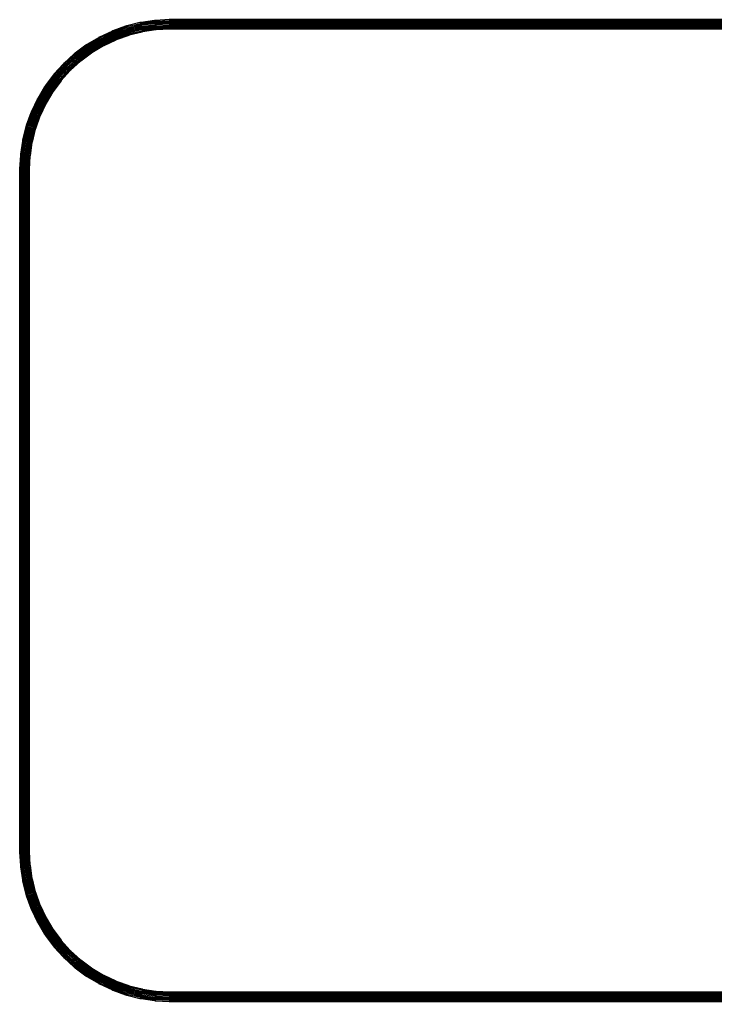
# Model space of a CAD drawing. Header units: metres. Extents: x -0.2 to 25.7, y -0.2 to 18.1.
# Drawn here: x -0.23 to 12.73, y -0.23 to 18.06 of the extents above; entities that cross this region are included whole.
import ezdxf

# ---------------------------------------------------------------- set-up
doc = ezdxf.new("R2010")
doc.units = ezdxf.units.M

msp = doc.modelspace()

# ---------------------------------------------------------------- linework, layer by layer
for points in [[(22.885, 18.06), (2.565, 18.06), (2.559, 18.06), (2.558, 18.06), (2.552, 18.06), (2.304, 18.047), (2.298, 18.047), (2.292, 18.047), (2.29, 18.046), (2.284, 18.046), (2.279, 18.045), (2.032, 18.008), (2.026, 18.008), (2.021, 18.007), (2.019, 18.006), (2.013, 18.005), (2.008, 18.004), (1.766, 17.943), (1.76, 17.942), (1.755, 17.94), (1.752, 17.939), (1.747, 17.938), (1.742, 17.936), (1.507, 17.852), (1.502, 17.85), (1.497, 17.848), (1.494, 17.847), (1.489, 17.845), (1.484, 17.842), (1.259, 17.736), (1.254, 17.733), (1.249, 17.731), (1.246, 17.729), (1.241, 17.727), (1.237, 17.724), (1.023, 17.596), (1.018, 17.593), (1.013, 17.59), (1.011, 17.588), (1.007, 17.585), (1.002, 17.582), (0.802, 17.433), (0.797, 17.43), (0.793, 17.426), (0.791, 17.425), (0.787, 17.421), (0.782, 17.417), (0.598, 17.25), (0.594, 17.246), (0.59, 17.242), (0.588, 17.24), (0.584, 17.236), (0.58, 17.232), (0.413, 17.048), (0.409, 17.043), (0.405, 17.039), (0.404, 17.037), (0.4, 17.033), (0.397, 17.028), (0.248, 16.828), (0.245, 16.823), (0.242, 16.819), (0.24, 16.817), (0.237, 16.812), (0.234, 16.807), (0.106, 16.593), (0.103, 16.589), (0.101, 16.584), (0.099, 16.581), (0.097, 16.576), (0.094, 16.571), (-0.012, 16.346), (-0.015, 16.341), (-0.017, 16.336), (-0.018, 16.333), (-0.02, 16.328), (-0.022, 16.323), (-0.106, 16.088), (-0.108, 16.083), (-0.109, 16.078), (-0.11, 16.075), (-0.112, 16.07), (-0.113, 16.064), (-0.174, 15.823), (-0.175, 15.817), (-0.176, 15.811), (-0.177, 15.809), (-0.178, 15.804), (-0.178, 15.798), (-0.215, 15.551), (-0.216, 15.546), (-0.216, 15.54), (-0.217, 15.538), (-0.217, 15.532), (-0.217, 15.526), (-0.23, 15.278), (-0.23, 15.272), (-0.23, 15.271), (-0.23, 15.265), (-0.23, 2.565), (-0.23, 2.559), (-0.23, 2.559)], [(22.885, 18.04), (2.565, 18.04), (2.56, 18.04), (2.559, 18.04), (2.553, 18.04), (2.305, 18.028), (2.299, 18.027), (2.294, 18.027), (2.292, 18.027), (2.287, 18.026), (2.282, 18.025), (2.035, 17.989), (2.03, 17.988), (2.025, 17.987), (2.022, 17.986), (2.017, 17.985), (2.012, 17.984), (1.771, 17.924), (1.766, 17.922), (1.761, 17.921), (1.758, 17.92), (1.753, 17.919), (1.749, 17.917), (1.514, 17.833), (1.509, 17.831), (1.504, 17.829), (1.502, 17.828), (1.497, 17.826), (1.493, 17.824), (1.267, 17.718), (1.263, 17.715), (1.258, 17.713), (1.256, 17.712), (1.251, 17.709), (1.247, 17.707), (1.033, 17.579), (1.029, 17.576), (1.024, 17.573), (1.022, 17.572), (1.018, 17.569), (1.014, 17.566), (0.814, 17.417), (0.81, 17.414), (0.806, 17.411), (0.804, 17.409), (0.8, 17.406), (0.796, 17.403), (0.611, 17.235), (0.607, 17.232), (0.604, 17.228), (0.602, 17.226), (0.598, 17.223), (0.595, 17.219), (0.427, 17.034), (0.424, 17.03), (0.421, 17.026), (0.419, 17.024), (0.416, 17.02), (0.413, 17.016), (0.264, 16.816), (0.261, 16.812), (0.258, 16.808), (0.257, 16.806), (0.254, 16.801), (0.252, 16.797), (0.123, 16.583), (0.121, 16.579), (0.118, 16.574), (0.117, 16.572), (0.115, 16.567), (0.112, 16.563), (0.006, 16.338), (0.004, 16.333), (0.002, 16.328), (0.001, 16.326), (-0.001, 16.321), (-0.003, 16.316), (-0.087, 16.082), (-0.089, 16.077), (-0.09, 16.072), (-0.091, 16.069), (-0.092, 16.064), (-0.094, 16.059), (-0.154, 15.818), (-0.155, 15.813), (-0.156, 15.808), (-0.157, 15.805), (-0.158, 15.8), (-0.159, 15.795), (-0.195, 15.548), (-0.196, 15.543), (-0.196, 15.538), (-0.197, 15.536), (-0.197, 15.531), (-0.197, 15.526), (-0.21, 15.277), (-0.21, 15.271), (-0.21, 15.27), (-0.21, 15.265), (-0.21, 2.565), (-0.21, 2.56), (-0.21, 2.559)], [(22.885, 18.02), (2.565, 18.02), (2.56, 18.02), (2.559, 18.02), (2.554, 18.02), (2.305, 18.008), (2.301, 18.007), (2.296, 18.007), (2.294, 18.007), (2.289, 18.006), (2.284, 18.005), (2.038, 17.969), (2.033, 17.968), (2.029, 17.967), (2.026, 17.967), (2.022, 17.966), (2.017, 17.965), (1.775, 17.904), (1.771, 17.903), (1.766, 17.902), (1.764, 17.901), (1.76, 17.9), (1.755, 17.898), (1.521, 17.814), (1.516, 17.812), (1.512, 17.811), (1.51, 17.81), (1.505, 17.808), (1.501, 17.806), (1.276, 17.699), (1.272, 17.697), (1.267, 17.695), (1.265, 17.694), (1.261, 17.692), (1.257, 17.69), (1.043, 17.561), (1.039, 17.559), (1.035, 17.556), (1.033, 17.555), (1.03, 17.552), (1.026, 17.55), (0.826, 17.401), (0.822, 17.398), (0.818, 17.395), (0.816, 17.394), (0.813, 17.391), (0.809, 17.388), (0.625, 17.22), (0.621, 17.217), (0.618, 17.214), (0.616, 17.212), (0.613, 17.209), (0.61, 17.205), (0.442, 17.021), (0.439, 17.017), (0.436, 17.014), (0.435, 17.012), (0.432, 17.008), (0.429, 17.004), (0.28, 16.804), (0.278, 16.8), (0.275, 16.797), (0.274, 16.795), (0.271, 16.791), (0.269, 16.787), (0.141, 16.573), (0.138, 16.569), (0.136, 16.565), (0.135, 16.563), (0.133, 16.558), (0.131, 16.554), (0.024, 16.329), (0.022, 16.325), (0.02, 16.32), (0.019, 16.318), (0.018, 16.314), (0.016, 16.309), (-0.068, 16.075), (-0.07, 16.07), (-0.071, 16.066), (-0.072, 16.064), (-0.073, 16.059), (-0.074, 16.055), (-0.135, 15.813), (-0.136, 15.808), (-0.137, 15.804), (-0.137, 15.801), (-0.138, 15.797), (-0.139, 15.792), (-0.175, 15.546), (-0.176, 15.541), (-0.177, 15.536), (-0.177, 15.534), (-0.177, 15.529), (-0.178, 15.525), (-0.19, 15.276), (-0.19, 15.271), (-0.19, 15.27), (-0.19, 15.265), (-0.19, 2.565), (-0.19, 2.56), (-0.19, 2.56)], [(22.885, 18), (2.565, 18), (2.561, 18), (2.56, 18), (2.555, 18), (2.306, 17.988), (2.302, 17.987), (2.298, 17.987), (2.296, 17.987), (2.292, 17.986), (2.287, 17.986), (2.041, 17.949), (2.037, 17.948), (2.033, 17.948), (2.03, 17.947), (2.026, 17.946), (2.022, 17.945), (1.78, 17.885), (1.776, 17.884), (1.772, 17.883), (1.77, 17.882), (1.766, 17.881), (1.762, 17.879), (1.527, 17.795), (1.523, 17.794), (1.52, 17.792), (1.517, 17.791), (1.513, 17.79), (1.51, 17.788), (1.284, 17.681), (1.281, 17.68), (1.277, 17.678), (1.275, 17.676), (1.271, 17.674), (1.267, 17.672), (1.054, 17.544), (1.05, 17.542), (1.047, 17.54), (1.045, 17.538), (1.041, 17.536), (1.038, 17.534), (0.837, 17.385), (0.834, 17.383), (0.831, 17.38), (0.829, 17.378), (0.826, 17.376), (0.823, 17.373), (0.638, 17.206), (0.635, 17.203), (0.632, 17.2), (0.63, 17.198), (0.627, 17.195), (0.624, 17.192), (0.457, 17.007), (0.454, 17.004), (0.452, 17.001), (0.45, 16.999), (0.447, 16.996), (0.445, 16.993), (0.296, 16.792), (0.294, 16.789), (0.292, 16.786), (0.29, 16.783), (0.288, 16.78), (0.286, 16.776), (0.158, 16.563), (0.156, 16.559), (0.154, 16.555), (0.152, 16.553), (0.15, 16.549), (0.149, 16.546), (0.042, 16.32), (0.04, 16.317), (0.039, 16.313), (0.038, 16.311), (0.036, 16.307), (0.035, 16.303), (-0.049, 16.068), (-0.051, 16.064), (-0.052, 16.06), (-0.053, 16.058), (-0.054, 16.054), (-0.055, 16.05), (-0.115, 15.808), (-0.116, 15.804), (-0.117, 15.8), (-0.118, 15.797), (-0.118, 15.793), (-0.119, 15.789), (-0.156, 15.543), (-0.156, 15.538), (-0.157, 15.534), (-0.157, 15.532), (-0.157, 15.528), (-0.158, 15.524), (-0.17, 15.275), (-0.17, 15.27), (-0.17, 15.269), (-0.17, 15.265), (-0.17, 2.565), (-0.17, 2.561), (-0.17, 2.56)], [(22.885, 17.98), (2.565, 17.98), (2.561, 17.98), (2.56, 17.98), (2.556, 17.98), (2.307, 17.968), (2.304, 17.967), (2.3, 17.967), (2.298, 17.967), (2.294, 17.966), (2.29, 17.966), (2.044, 17.929), (2.04, 17.929), (2.037, 17.928), (2.034, 17.928), (2.031, 17.927), (2.027, 17.926), (1.785, 17.865), (1.782, 17.864), (1.778, 17.863), (1.776, 17.863), (1.772, 17.862), (1.769, 17.86), (1.534, 17.776), (1.531, 17.775), (1.527, 17.774), (1.525, 17.773), (1.522, 17.771), (1.518, 17.77), (1.293, 17.663), (1.29, 17.662), (1.286, 17.66), (1.284, 17.659), (1.281, 17.657), (1.278, 17.655), (1.064, 17.527), (1.061, 17.525), (1.058, 17.523), (1.056, 17.522), (1.053, 17.52), (1.05, 17.518), (0.849, 17.369), (0.846, 17.367), (0.844, 17.365), (0.842, 17.363), (0.839, 17.361), (0.836, 17.358), (0.651, 17.191), (0.649, 17.188), (0.646, 17.186), (0.644, 17.184), (0.642, 17.181), (0.639, 17.179), (0.472, 16.994), (0.469, 16.991), (0.467, 16.988), (0.466, 16.986), (0.463, 16.984), (0.461, 16.981), (0.313, 16.78), (0.31, 16.777), (0.308, 16.774), (0.307, 16.772), (0.305, 16.769), (0.303, 16.766), (0.175, 16.552), (0.173, 16.549), (0.171, 16.546), (0.17, 16.544), (0.168, 16.54), (0.167, 16.537), (0.06, 16.312), (0.059, 16.309), (0.057, 16.305), (0.056, 16.303), (0.055, 16.299), (0.054, 16.296), (-0.03, 16.061), (-0.032, 16.058), (-0.033, 16.054), (-0.033, 16.052), (-0.034, 16.048), (-0.035, 16.045), (-0.096, 15.803), (-0.097, 15.799), (-0.098, 15.796), (-0.098, 15.793), (-0.099, 15.79), (-0.099, 15.786), (-0.136, 15.54), (-0.136, 15.536), (-0.137, 15.532), (-0.137, 15.53), (-0.137, 15.526), (-0.138, 15.523), (-0.15, 15.274), (-0.15, 15.27), (-0.15, 15.269), (-0.15, 15.265), (-0.15, 2.565), (-0.15, 2.561), (-0.15, 2.561)], [(22.885, 17.96), (2.565, 17.96), (2.562, 17.96), (2.561, 17.96), (2.557, 17.96), (2.308, 17.948), (2.305, 17.947), (2.302, 17.947), (2.3, 17.947), (2.296, 17.947), (2.293, 17.946), (2.047, 17.91), (2.044, 17.909), (2.04, 17.908), (2.038, 17.908), (2.035, 17.907), (2.032, 17.907), (1.79, 17.846), (1.787, 17.845), (1.784, 17.844), (1.782, 17.844), (1.778, 17.843), (1.775, 17.842), (1.541, 17.758), (1.538, 17.757), (1.535, 17.755), (1.533, 17.754), (1.53, 17.753), (1.527, 17.752), (1.301, 17.645), (1.299, 17.644), (1.296, 17.642), (1.294, 17.641), (1.291, 17.64), (1.288, 17.638), (1.074, 17.51), (1.071, 17.508), (1.069, 17.506), (1.067, 17.505), (1.064, 17.503), (1.062, 17.501), (0.861, 17.353), (0.859, 17.351), (0.856, 17.349), (0.854, 17.347), (0.852, 17.345), (0.85, 17.343), (0.665, 17.176), (0.663, 17.174), (0.66, 17.172), (0.659, 17.17), (0.656, 17.168), (0.654, 17.165), (0.487, 16.98), (0.485, 16.978), (0.483, 16.976), (0.481, 16.974), (0.479, 16.971), (0.477, 16.969), (0.329, 16.769), (0.327, 16.766), (0.325, 16.763), (0.324, 16.761), (0.322, 16.759), (0.32, 16.756), (0.192, 16.542), (0.19, 16.539), (0.189, 16.537), (0.188, 16.534), (0.186, 16.532), (0.185, 16.529), (0.078, 16.303), (0.077, 16.3), (0.076, 16.297), (0.075, 16.295), (0.074, 16.292), (0.072, 16.289), (-0.012, 16.055), (-0.013, 16.052), (-0.014, 16.048), (-0.014, 16.046), (-0.015, 16.043), (-0.016, 16.04), (-0.077, 15.798), (-0.077, 15.795), (-0.078, 15.792), (-0.078, 15.79), (-0.079, 15.786), (-0.08, 15.783), (-0.116, 15.537), (-0.117, 15.534), (-0.117, 15.53), (-0.117, 15.528), (-0.117, 15.525), (-0.118, 15.522), (-0.13, 15.273), (-0.13, 15.269), (-0.13, 15.268), (-0.13, 15.265), (-0.13, 2.565), (-0.13, 2.562), (-0.13, 2.561)], [(22.885, 17.94), (2.565, 17.94), (2.562, 17.94), (2.561, 17.94), (2.558, 17.94), (2.309, 17.928), (2.307, 17.927), (2.304, 17.927), (2.302, 17.927), (2.299, 17.927), (2.296, 17.926), (2.05, 17.89), (2.047, 17.889), (2.044, 17.889), (2.042, 17.888), (2.039, 17.888), (2.037, 17.887), (1.795, 17.827), (1.792, 17.826), (1.79, 17.825), (1.787, 17.824), (1.785, 17.824), (1.782, 17.823), (1.548, 17.739), (1.545, 17.738), (1.542, 17.737), (1.54, 17.736), (1.538, 17.735), (1.535, 17.734), (1.31, 17.627), (1.308, 17.626), (1.305, 17.625), (1.303, 17.624), (1.301, 17.622), (1.298, 17.621), (1.084, 17.493), (1.082, 17.491), (1.08, 17.49), (1.078, 17.488), (1.076, 17.487), (1.073, 17.485), (0.873, 17.337), (0.871, 17.335), (0.869, 17.334), (0.867, 17.332), (0.865, 17.33), (0.863, 17.328), (0.678, 17.161), (0.676, 17.159), (0.674, 17.157), (0.673, 17.156), (0.671, 17.154), (0.669, 17.152), (0.502, 16.967), (0.5, 16.965), (0.498, 16.963), (0.496, 16.961), (0.495, 16.959), (0.493, 16.957), (0.345, 16.757), (0.343, 16.754), (0.342, 16.752), (0.34, 16.75), (0.339, 16.748), (0.337, 16.746), (0.209, 16.532), (0.208, 16.529), (0.206, 16.527), (0.205, 16.525), (0.204, 16.523), (0.203, 16.52), (0.096, 16.295), (0.095, 16.292), (0.094, 16.29), (0.093, 16.288), (0.092, 16.285), (0.091, 16.283), (0.007, 16.048), (0.006, 16.045), (0.006, 16.043), (0.005, 16.04), (0.004, 16.038), (0.003, 16.035), (-0.057, 15.793), (-0.058, 15.791), (-0.058, 15.788), (-0.059, 15.786), (-0.059, 15.783), (-0.06, 15.78), (-0.096, 15.534), (-0.097, 15.531), (-0.097, 15.528), (-0.097, 15.526), (-0.097, 15.523), (-0.098, 15.521), (-0.11, 15.272), (-0.11, 15.269), (-0.11, 15.268), (-0.11, 15.265), (-0.11, 2.565), (-0.11, 2.562), (-0.11, 2.562)], [(22.885, 17.92), (2.565, 17.92), (2.563, 17.92), (2.562, 17.92), (2.559, 17.92), (2.31, 17.908), (2.308, 17.908), (2.306, 17.907), (2.304, 17.907), (2.301, 17.907), (2.299, 17.907), (2.053, 17.87), (2.05, 17.87), (2.048, 17.869), (2.046, 17.869), (2.044, 17.868), (2.042, 17.868), (1.8, 17.807), (1.798, 17.807), (1.795, 17.806), (1.793, 17.805), (1.791, 17.805), (1.789, 17.804), (1.554, 17.72), (1.552, 17.719), (1.55, 17.718), (1.548, 17.717), (1.546, 17.717), (1.544, 17.716), (1.318, 17.609), (1.317, 17.608), (1.315, 17.607), (1.312, 17.606), (1.31, 17.605), (1.309, 17.604), (1.095, 17.476), (1.093, 17.474), (1.091, 17.473), (1.089, 17.472), (1.087, 17.471), (1.085, 17.469), (0.885, 17.321), (0.883, 17.319), (0.882, 17.318), (0.88, 17.317), (0.878, 17.315), (0.876, 17.314), (0.692, 17.146), (0.69, 17.145), (0.689, 17.143), (0.687, 17.142), (0.685, 17.14), (0.684, 17.138), (0.516, 16.954), (0.515, 16.952), (0.513, 16.95), (0.512, 16.948), (0.511, 16.947), (0.509, 16.945), (0.361, 16.745), (0.359, 16.743), (0.358, 16.741), (0.357, 16.739), (0.356, 16.737), (0.354, 16.735), (0.226, 16.521), (0.225, 16.52), (0.224, 16.518), (0.223, 16.515), (0.222, 16.514), (0.221, 16.512), (0.114, 16.286), (0.113, 16.284), (0.113, 16.282), (0.112, 16.28), (0.111, 16.278), (0.11, 16.276), (0.026, 16.041), (0.025, 16.039), (0.025, 16.037), (0.024, 16.035), (0.023, 16.032), (0.023, 16.03), (-0.038, 15.788), (-0.038, 15.786), (-0.039, 15.784), (-0.039, 15.782), (-0.04, 15.78), (-0.04, 15.777), (-0.077, 15.531), (-0.077, 15.529), (-0.077, 15.526), (-0.077, 15.524), (-0.077, 15.522), (-0.078, 15.52), (-0.09, 15.271), (-0.09, 15.268), (-0.09, 15.267), (-0.09, 15.265), (-0.09, 2.565), (-0.09, 2.563), (-0.09, 2.562)], [(22.885, 17.9), (2.565, 17.9), (2.563, 17.9), (2.562, 17.9), (2.56, 17.9), (2.311, 17.888), (2.31, 17.888), (2.308, 17.887), (2.306, 17.887), (2.304, 17.887), (2.302, 17.887), (2.056, 17.85), (2.054, 17.85), (2.052, 17.85), (2.05, 17.849), (2.048, 17.849), (2.046, 17.848), (1.805, 17.788), (1.803, 17.787), (1.801, 17.787), (1.799, 17.786), (1.797, 17.786), (1.796, 17.785), (1.561, 17.701), (1.559, 17.701), (1.558, 17.7), (1.556, 17.699), (1.554, 17.698), (1.552, 17.698), (1.327, 17.591), (1.325, 17.59), (1.324, 17.589), (1.322, 17.588), (1.32, 17.587), (1.319, 17.587), (1.105, 17.458), (1.104, 17.458), (1.102, 17.457), (1.1, 17.455), (1.099, 17.454), (1.097, 17.453), (0.897, 17.305), (0.896, 17.304), (0.894, 17.303), (0.892, 17.301), (0.891, 17.3), (0.89, 17.299), (0.705, 17.131), (0.704, 17.13), (0.703, 17.129), (0.701, 17.127), (0.7, 17.126), (0.699, 17.125), (0.531, 16.94), (0.53, 16.939), (0.529, 16.938), (0.527, 16.936), (0.526, 16.934), (0.525, 16.933), (0.377, 16.733), (0.376, 16.731), (0.375, 16.73), (0.373, 16.728), (0.372, 16.726), (0.372, 16.725), (0.243, 16.511), (0.243, 16.51), (0.242, 16.508), (0.241, 16.506), (0.24, 16.505), (0.239, 16.503), (0.132, 16.278), (0.132, 16.276), (0.131, 16.275), (0.13, 16.272), (0.129, 16.271), (0.129, 16.269), (0.045, 16.034), (0.044, 16.033), (0.044, 16.031), (0.043, 16.029), (0.043, 16.027), (0.042, 16.025), (-0.018, 15.784), (-0.019, 15.782), (-0.019, 15.78), (-0.02, 15.778), (-0.02, 15.776), (-0.02, 15.774), (-0.057, 15.528), (-0.057, 15.526), (-0.057, 15.525), (-0.057, 15.522), (-0.058, 15.52), (-0.058, 15.519), (-0.07, 15.27), (-0.07, 15.268), (-0.07, 15.267), (-0.07, 15.265), (-0.07, 2.565), (-0.07, 2.563), (-0.07, 2.563)], [(22.885, 17.88), (2.565, 17.88), (2.564, 17.88), (2.563, 17.88), (2.563, 17.88), (2.561, 17.88), (2.312, 17.868), (2.311, 17.868), (2.31, 17.868), (2.307, 17.867), (2.306, 17.867), (2.305, 17.867), (2.058, 17.83), (2.057, 17.83), (2.056, 17.83), (2.054, 17.83), (2.052, 17.829), (2.051, 17.829), (1.809, 17.768), (1.808, 17.768), (1.807, 17.768), (1.805, 17.767), (1.804, 17.767), (1.802, 17.766), (1.568, 17.682), (1.567, 17.682), (1.565, 17.681), (1.563, 17.68), (1.562, 17.68), (1.561, 17.679), (1.336, 17.573), (1.334, 17.572), (1.333, 17.572), (1.331, 17.571), (1.33, 17.57), (1.329, 17.569), (1.115, 17.441), (1.114, 17.441), (1.113, 17.44), (1.111, 17.439), (1.11, 17.438), (1.109, 17.437), (0.909, 17.289), (0.908, 17.288), (0.907, 17.287), (0.905, 17.286), (0.904, 17.285), (0.903, 17.284), (0.719, 17.117), (0.718, 17.116), (0.717, 17.115), (0.715, 17.113), (0.714, 17.112), (0.713, 17.111), (0.546, 16.927), (0.545, 16.926), (0.544, 16.925), (0.543, 16.923), (0.542, 16.922), (0.541, 16.921), (0.393, 16.721), (0.392, 16.72), (0.391, 16.719), (0.39, 16.717), (0.389, 16.716), (0.389, 16.715), (0.261, 16.501), (0.26, 16.5), (0.259, 16.499), (0.258, 16.497), (0.258, 16.496), (0.257, 16.494), (0.151, 16.269), (0.15, 16.268), (0.15, 16.267), (0.149, 16.265), (0.148, 16.263), (0.148, 16.262), (0.064, 16.028), (0.063, 16.026), (0.063, 16.025), (0.062, 16.023), (0.062, 16.022), (0.062, 16.021), (0.001, 15.779), (0.001, 15.778), (0.001, 15.776), (0, 15.774), (0, 15.773), (0, 15.772), (-0.037, 15.525), (-0.037, 15.524), (-0.037, 15.523), (-0.037, 15.52), (-0.038, 15.519), (-0.038, 15.518), (-0.05, 15.269), (-0.05, 15.267), (-0.05, 15.267), (-0.05, 15.266), (-0.05, 15.265), (-0.05, 2.565), (-0.05, 2.564), (-0.05, 2.563)], [(-0.15, 2.561), (-0.15, 2.56), (-0.15, 2.556), (-0.138, 2.307), (-0.137, 2.304), (-0.137, 2.3), (-0.137, 2.298), (-0.136, 2.294), (-0.136, 2.29), (-0.099, 2.044), (-0.099, 2.04), (-0.098, 2.037), (-0.098, 2.034), (-0.097, 2.031), (-0.096, 2.027), (-0.035, 1.785), (-0.034, 1.782), (-0.033, 1.778), (-0.033, 1.776), (-0.032, 1.772), (-0.03, 1.769), (0.054, 1.534), (0.055, 1.531), (0.056, 1.527), (0.057, 1.525), (0.059, 1.522), (0.06, 1.518), (0.167, 1.293), (0.168, 1.29), (0.17, 1.286), (0.171, 1.284), (0.173, 1.281), (0.175, 1.278), (0.303, 1.064), (0.305, 1.061), (0.307, 1.058), (0.308, 1.056), (0.31, 1.053), (0.313, 1.05), (0.461, 0.849), (0.463, 0.846), (0.466, 0.844), (0.467, 0.842), (0.469, 0.839), (0.472, 0.836), (0.639, 0.651), (0.642, 0.649), (0.644, 0.646), (0.646, 0.644), (0.649, 0.642), (0.651, 0.639), (0.836, 0.472), (0.839, 0.469), (0.842, 0.467), (0.844, 0.466), (0.846, 0.463), (0.849, 0.461), (1.05, 0.313), (1.053, 0.31), (1.056, 0.308), (1.058, 0.307), (1.061, 0.305), (1.064, 0.303), (1.278, 0.175), (1.281, 0.173), (1.284, 0.171), (1.286, 0.17), (1.29, 0.168), (1.293, 0.167), (1.518, 0.06), (1.522, 0.059), (1.525, 0.057), (1.527, 0.056), (1.531, 0.055), (1.534, 0.054), (1.769, -0.03), (1.772, -0.032), (1.776, -0.033), (1.778, -0.033), (1.782, -0.034), (1.785, -0.035), (2.027, -0.096), (2.031, -0.097), (2.034, -0.098), (2.037, -0.098), (2.04, -0.099), (2.044, -0.099), (2.29, -0.136), (2.294, -0.136), (2.298, -0.137), (2.3, -0.137), (2.304, -0.137), (2.307, -0.138), (2.556, -0.15), (2.56, -0.15), (2.561, -0.15), (2.565, -0.15), (22.885, -0.15)], [(-0.13, 2.561), (-0.13, 2.561), (-0.13, 2.557), (-0.118, 2.308), (-0.117, 2.305), (-0.117, 2.302), (-0.117, 2.3), (-0.117, 2.296), (-0.116, 2.293), (-0.08, 2.047), (-0.079, 2.044), (-0.078, 2.04), (-0.078, 2.038), (-0.077, 2.035), (-0.077, 2.032), (-0.016, 1.79), (-0.015, 1.787), (-0.014, 1.784), (-0.014, 1.782), (-0.013, 1.778), (-0.012, 1.775), (0.072, 1.541), (0.074, 1.538), (0.075, 1.535), (0.076, 1.533), (0.077, 1.53), (0.078, 1.527), (0.185, 1.301), (0.186, 1.299), (0.188, 1.296), (0.189, 1.294), (0.19, 1.291), (0.192, 1.288), (0.32, 1.074), (0.322, 1.071), (0.324, 1.069), (0.325, 1.067), (0.327, 1.064), (0.329, 1.062), (0.477, 0.861), (0.479, 0.859), (0.481, 0.856), (0.483, 0.854), (0.485, 0.852), (0.487, 0.85), (0.654, 0.665), (0.656, 0.663), (0.659, 0.66), (0.66, 0.659), (0.663, 0.656), (0.665, 0.654), (0.85, 0.487), (0.852, 0.485), (0.854, 0.483), (0.856, 0.481), (0.859, 0.479), (0.861, 0.477), (1.062, 0.329), (1.064, 0.327), (1.067, 0.325), (1.069, 0.324), (1.071, 0.322), (1.074, 0.32), (1.288, 0.192), (1.291, 0.19), (1.294, 0.189), (1.296, 0.188), (1.299, 0.186), (1.301, 0.185), (1.527, 0.078), (1.53, 0.077), (1.533, 0.076), (1.535, 0.075), (1.538, 0.074), (1.541, 0.072), (1.775, -0.012), (1.778, -0.013), (1.782, -0.014), (1.784, -0.014), (1.787, -0.015), (1.79, -0.016), (2.032, -0.077), (2.035, -0.077), (2.038, -0.078), (2.04, -0.078), (2.044, -0.079), (2.047, -0.08), (2.293, -0.116), (2.296, -0.117), (2.3, -0.117), (2.302, -0.117), (2.305, -0.117), (2.308, -0.118), (2.557, -0.13), (2.561, -0.13), (2.562, -0.13), (2.565, -0.13), (22.885, -0.13)], [(-0.11, 2.562), (-0.11, 2.561), (-0.11, 2.558), (-0.098, 2.309), (-0.097, 2.307), (-0.097, 2.304), (-0.097, 2.302), (-0.097, 2.299), (-0.096, 2.296), (-0.06, 2.05), (-0.059, 2.047), (-0.059, 2.044), (-0.058, 2.042), (-0.058, 2.039), (-0.057, 2.037), (0.003, 1.795), (0.004, 1.792), (0.005, 1.79), (0.006, 1.787), (0.006, 1.785), (0.007, 1.782), (0.091, 1.548), (0.092, 1.545), (0.093, 1.542), (0.094, 1.54), (0.095, 1.538), (0.096, 1.535), (0.203, 1.31), (0.204, 1.308), (0.205, 1.305), (0.206, 1.303), (0.208, 1.301), (0.209, 1.298), (0.337, 1.084), (0.339, 1.082), (0.34, 1.08), (0.342, 1.078), (0.343, 1.076), (0.345, 1.073), (0.493, 0.873), (0.495, 0.871), (0.496, 0.869), (0.498, 0.867), (0.5, 0.865), (0.502, 0.863), (0.669, 0.678), (0.671, 0.676), (0.673, 0.674), (0.674, 0.673), (0.676, 0.671), (0.678, 0.669), (0.863, 0.502), (0.865, 0.5), (0.867, 0.498), (0.869, 0.496), (0.871, 0.495), (0.873, 0.493), (1.073, 0.345), (1.076, 0.343), (1.078, 0.342), (1.08, 0.34), (1.082, 0.339), (1.084, 0.337), (1.298, 0.209), (1.301, 0.208), (1.303, 0.206), (1.305, 0.205), (1.308, 0.204), (1.31, 0.203), (1.535, 0.096), (1.538, 0.095), (1.54, 0.094), (1.542, 0.093), (1.545, 0.092), (1.548, 0.091), (1.782, 0.007), (1.785, 0.006), (1.787, 0.006), (1.79, 0.005), (1.792, 0.004), (1.795, 0.003), (2.037, -0.057), (2.039, -0.058), (2.042, -0.058), (2.044, -0.059), (2.047, -0.059), (2.05, -0.06), (2.296, -0.096), (2.299, -0.097), (2.302, -0.097), (2.304, -0.097), (2.307, -0.097), (2.309, -0.098), (2.558, -0.11), (2.561, -0.11), (2.562, -0.11), (2.565, -0.11), (22.885, -0.11)], [(-0.09, 2.562), (-0.09, 2.562), (-0.09, 2.559), (-0.078, 2.31), (-0.077, 2.308), (-0.077, 2.306), (-0.077, 2.304), (-0.077, 2.301), (-0.077, 2.299), (-0.04, 2.053), (-0.04, 2.05), (-0.039, 2.048), (-0.039, 2.046), (-0.038, 2.044), (-0.038, 2.042), (0.023, 1.8), (0.023, 1.798), (0.024, 1.795), (0.025, 1.793), (0.025, 1.791), (0.026, 1.789), (0.11, 1.554), (0.111, 1.552), (0.112, 1.55), (0.113, 1.548), (0.113, 1.546), (0.114, 1.544), (0.221, 1.318), (0.222, 1.317), (0.223, 1.315), (0.224, 1.312), (0.225, 1.31), (0.226, 1.309), (0.354, 1.095), (0.356, 1.093), (0.357, 1.091), (0.358, 1.089), (0.359, 1.087), (0.361, 1.085), (0.509, 0.885), (0.511, 0.883), (0.512, 0.882), (0.513, 0.88), (0.515, 0.878), (0.516, 0.876), (0.684, 0.692), (0.685, 0.69), (0.687, 0.689), (0.689, 0.687), (0.69, 0.685), (0.692, 0.684), (0.876, 0.516), (0.878, 0.515), (0.88, 0.513), (0.882, 0.512), (0.883, 0.511), (0.885, 0.509), (1.085, 0.361), (1.087, 0.359), (1.089, 0.358), (1.091, 0.357), (1.093, 0.356), (1.095, 0.354), (1.309, 0.226), (1.31, 0.225), (1.312, 0.224), (1.315, 0.223), (1.317, 0.222), (1.318, 0.221), (1.544, 0.114), (1.546, 0.113), (1.548, 0.113), (1.55, 0.112), (1.552, 0.111), (1.554, 0.11), (1.789, 0.026), (1.791, 0.025), (1.793, 0.025), (1.795, 0.024), (1.798, 0.023), (1.8, 0.023), (2.042, -0.038), (2.044, -0.038), (2.046, -0.039), (2.048, -0.039), (2.05, -0.04), (2.053, -0.04), (2.299, -0.077), (2.301, -0.077), (2.304, -0.077), (2.306, -0.077), (2.308, -0.077), (2.31, -0.078), (2.559, -0.09), (2.562, -0.09), (2.563, -0.09), (2.565, -0.09), (22.885, -0.09)], [(-0.07, 2.563), (-0.07, 2.562), (-0.07, 2.56), (-0.058, 2.311), (-0.058, 2.31), (-0.057, 2.308), (-0.057, 2.306), (-0.057, 2.304), (-0.057, 2.302), (-0.02, 2.056), (-0.02, 2.054), (-0.02, 2.052), (-0.019, 2.05), (-0.019, 2.048), (-0.018, 2.046), (0.042, 1.805), (0.043, 1.803), (0.043, 1.801), (0.044, 1.799), (0.044, 1.797), (0.045, 1.796), (0.129, 1.561), (0.129, 1.559), (0.13, 1.558), (0.131, 1.556), (0.132, 1.554), (0.132, 1.552), (0.239, 1.327), (0.24, 1.325), (0.241, 1.324), (0.242, 1.322), (0.243, 1.32), (0.243, 1.319), (0.372, 1.105), (0.372, 1.104), (0.373, 1.102), (0.375, 1.1), (0.376, 1.099), (0.377, 1.097), (0.525, 0.897), (0.526, 0.896), (0.527, 0.894), (0.529, 0.892), (0.53, 0.891), (0.531, 0.89), (0.699, 0.705), (0.7, 0.704), (0.701, 0.703), (0.703, 0.701), (0.704, 0.7), (0.705, 0.699), (0.89, 0.531), (0.891, 0.53), (0.892, 0.529), (0.894, 0.527), (0.896, 0.526), (0.897, 0.525), (1.097, 0.377), (1.099, 0.376), (1.1, 0.375), (1.102, 0.373), (1.104, 0.372), (1.105, 0.372), (1.319, 0.243), (1.32, 0.243), (1.322, 0.242), (1.324, 0.241), (1.325, 0.24), (1.327, 0.239), (1.552, 0.132), (1.554, 0.132), (1.556, 0.131), (1.558, 0.13), (1.559, 0.129), (1.561, 0.129), (1.796, 0.045), (1.797, 0.044), (1.799, 0.044), (1.801, 0.043), (1.803, 0.043), (1.805, 0.042), (2.046, -0.018), (2.048, -0.019), (2.05, -0.019), (2.052, -0.02), (2.054, -0.02), (2.056, -0.02), (2.302, -0.057), (2.304, -0.057), (2.306, -0.057), (2.308, -0.057), (2.31, -0.058), (2.311, -0.058), (2.56, -0.07), (2.562, -0.07), (2.563, -0.07), (2.565, -0.07), (22.885, -0.07)], [(-0.05, 2.563), (-0.05, 2.563), (-0.05, 2.561), (-0.038, 2.312), (-0.038, 2.311), (-0.037, 2.31), (-0.037, 2.307), (-0.037, 2.306), (-0.037, 2.305), (0, 2.058), (0, 2.057), (0, 2.056), (0.001, 2.054), (0.001, 2.052), (0.001, 2.051), (0.062, 1.809), (0.062, 1.808), (0.062, 1.807), (0.063, 1.805), (0.063, 1.804), (0.064, 1.802), (0.148, 1.568), (0.148, 1.567), (0.149, 1.565), (0.15, 1.563), (0.15, 1.562), (0.151, 1.561), (0.257, 1.336), (0.258, 1.334), (0.258, 1.333), (0.259, 1.331), (0.26, 1.33), (0.261, 1.329), (0.389, 1.115), (0.389, 1.114), (0.39, 1.113), (0.391, 1.111), (0.392, 1.11), (0.393, 1.109), (0.541, 0.909), (0.542, 0.908), (0.543, 0.907), (0.544, 0.905), (0.545, 0.904), (0.546, 0.903), (0.713, 0.719), (0.714, 0.718), (0.715, 0.717), (0.717, 0.715), (0.718, 0.714), (0.719, 0.713), (0.903, 0.546), (0.904, 0.545), (0.905, 0.544), (0.907, 0.543), (0.908, 0.542), (0.909, 0.541), (1.109, 0.393), (1.11, 0.392), (1.111, 0.391), (1.113, 0.39), (1.114, 0.389), (1.115, 0.389), (1.329, 0.261), (1.33, 0.26), (1.331, 0.259), (1.333, 0.258), (1.334, 0.258), (1.336, 0.257), (1.561, 0.151), (1.562, 0.15), (1.563, 0.15), (1.565, 0.149), (1.567, 0.148), (1.568, 0.148), (1.802, 0.064), (1.804, 0.063), (1.805, 0.063), (1.807, 0.062), (1.808, 0.062), (1.809, 0.062), (2.051, 0.001), (2.052, 0.001), (2.054, 0.001), (2.056, 0), (2.057, 0), (2.058, 0), (2.305, -0.037), (2.306, -0.037), (2.307, -0.037), (2.31, -0.037), (2.311, -0.038), (2.312, -0.038), (2.561, -0.05), (2.563, -0.05), (2.563, -0.05), (2.564, -0.05), (2.565, -0.05), (22.885, -0.05)], [(-0.23, 2.559), (-0.23, 2.558), (-0.23, 2.552), (-0.217, 2.304), (-0.217, 2.298), (-0.217, 2.292), (-0.216, 2.29), (-0.216, 2.284), (-0.215, 2.279), (-0.178, 2.032), (-0.178, 2.026), (-0.177, 2.021), (-0.176, 2.019), (-0.175, 2.013), (-0.174, 2.008), (-0.113, 1.766), (-0.112, 1.76), (-0.11, 1.755), (-0.109, 1.752), (-0.108, 1.747), (-0.106, 1.742), (-0.022, 1.507), (-0.02, 1.502), (-0.018, 1.497), (-0.017, 1.494), (-0.015, 1.489), (-0.012, 1.484), (0.094, 1.259), (0.097, 1.254), (0.099, 1.249), (0.101, 1.246), (0.103, 1.241), (0.106, 1.237), (0.234, 1.023), (0.237, 1.018), (0.24, 1.013), (0.242, 1.011), (0.245, 1.007), (0.248, 1.002), (0.397, 0.802), (0.4, 0.797), (0.404, 0.793), (0.405, 0.791), (0.409, 0.787), (0.413, 0.782), (0.58, 0.598), (0.584, 0.594), (0.588, 0.59), (0.59, 0.588), (0.594, 0.584), (0.598, 0.58), (0.782, 0.413), (0.787, 0.409), (0.791, 0.405), (0.793, 0.404), (0.797, 0.4), (0.802, 0.397), (1.002, 0.248), (1.007, 0.245), (1.011, 0.242), (1.013, 0.24), (1.018, 0.237), (1.023, 0.234), (1.237, 0.106), (1.241, 0.103), (1.246, 0.101), (1.249, 0.099), (1.254, 0.097), (1.259, 0.094), (1.484, -0.012), (1.489, -0.015), (1.494, -0.017), (1.497, -0.018), (1.502, -0.02), (1.507, -0.022), (1.742, -0.106), (1.747, -0.108), (1.752, -0.109), (1.755, -0.11), (1.76, -0.112), (1.766, -0.113), (2.008, -0.174), (2.013, -0.175), (2.019, -0.176), (2.021, -0.177), (2.026, -0.178), (2.032, -0.178), (2.279, -0.215), (2.284, -0.216), (2.29, -0.216), (2.292, -0.217), (2.298, -0.217), (2.304, -0.217), (2.552, -0.23), (2.558, -0.23), (2.559, -0.23), (2.565, -0.23), (22.885, -0.23)], [(-0.21, 2.559), (-0.21, 2.559), (-0.21, 2.553), (-0.197, 2.305), (-0.197, 2.299), (-0.197, 2.294), (-0.196, 2.292), (-0.196, 2.287), (-0.195, 2.282), (-0.159, 2.035), (-0.158, 2.03), (-0.157, 2.025), (-0.156, 2.022), (-0.155, 2.017), (-0.154, 2.012), (-0.094, 1.771), (-0.092, 1.766), (-0.091, 1.761), (-0.09, 1.758), (-0.089, 1.753), (-0.087, 1.749), (-0.003, 1.514), (-0.001, 1.509), (0.001, 1.504), (0.002, 1.502), (0.004, 1.497), (0.006, 1.493), (0.112, 1.267), (0.115, 1.263), (0.117, 1.258), (0.118, 1.256), (0.121, 1.251), (0.123, 1.247), (0.252, 1.033), (0.254, 1.029), (0.257, 1.024), (0.258, 1.022), (0.261, 1.018), (0.264, 1.014), (0.413, 0.814), (0.416, 0.81), (0.419, 0.806), (0.421, 0.804), (0.424, 0.8), (0.427, 0.796), (0.595, 0.611), (0.598, 0.607), (0.602, 0.604), (0.604, 0.602), (0.607, 0.598), (0.611, 0.595), (0.796, 0.427), (0.8, 0.424), (0.804, 0.421), (0.806, 0.419), (0.81, 0.416), (0.814, 0.413), (1.014, 0.264), (1.018, 0.261), (1.022, 0.258), (1.024, 0.257), (1.029, 0.254), (1.033, 0.252), (1.247, 0.123), (1.251, 0.121), (1.256, 0.118), (1.258, 0.117), (1.263, 0.115), (1.267, 0.112), (1.493, 0.006), (1.497, 0.004), (1.502, 0.002), (1.504, 0.001), (1.509, -0.001), (1.514, -0.003), (1.749, -0.087), (1.753, -0.089), (1.758, -0.09), (1.761, -0.091), (1.766, -0.092), (1.771, -0.094), (2.012, -0.154), (2.017, -0.155), (2.022, -0.156), (2.025, -0.157), (2.03, -0.158), (2.035, -0.159), (2.282, -0.195), (2.287, -0.196), (2.292, -0.196), (2.294, -0.197), (2.299, -0.197), (2.305, -0.197), (2.553, -0.21), (2.559, -0.21), (2.56, -0.21), (2.565, -0.21), (22.885, -0.21)], [(-0.19, 2.56), (-0.19, 2.559), (-0.19, 2.554), (-0.178, 2.305), (-0.177, 2.301), (-0.177, 2.296), (-0.177, 2.294), (-0.176, 2.289), (-0.175, 2.284), (-0.139, 2.038), (-0.138, 2.033), (-0.137, 2.029), (-0.137, 2.026), (-0.136, 2.022), (-0.135, 2.017), (-0.074, 1.775), (-0.073, 1.771), (-0.072, 1.766), (-0.071, 1.764), (-0.07, 1.76), (-0.068, 1.755), (0.016, 1.521), (0.018, 1.516), (0.019, 1.512), (0.02, 1.51), (0.022, 1.505), (0.024, 1.501), (0.131, 1.276), (0.133, 1.272), (0.135, 1.267), (0.136, 1.265), (0.138, 1.261), (0.141, 1.257), (0.269, 1.043), (0.271, 1.039), (0.274, 1.035), (0.275, 1.033), (0.278, 1.03), (0.28, 1.026), (0.429, 0.826), (0.432, 0.822), (0.435, 0.818), (0.436, 0.816), (0.439, 0.813), (0.442, 0.809), (0.61, 0.625), (0.613, 0.621), (0.616, 0.618), (0.618, 0.616), (0.621, 0.613), (0.625, 0.61), (0.809, 0.442), (0.813, 0.439), (0.816, 0.436), (0.818, 0.435), (0.822, 0.432), (0.826, 0.429), (1.026, 0.28), (1.03, 0.278), (1.033, 0.275), (1.035, 0.274), (1.039, 0.271), (1.043, 0.269), (1.257, 0.141), (1.261, 0.138), (1.265, 0.136), (1.267, 0.135), (1.272, 0.133), (1.276, 0.131), (1.501, 0.024), (1.505, 0.022), (1.51, 0.02), (1.512, 0.019), (1.516, 0.018), (1.521, 0.016), (1.755, -0.068), (1.76, -0.07), (1.764, -0.071), (1.766, -0.072), (1.771, -0.073), (1.775, -0.074), (2.017, -0.135), (2.022, -0.136), (2.026, -0.137), (2.029, -0.137), (2.033, -0.138), (2.038, -0.139), (2.284, -0.175), (2.289, -0.176), (2.294, -0.177), (2.296, -0.177), (2.301, -0.177), (2.305, -0.178), (2.554, -0.19), (2.559, -0.19), (2.56, -0.19), (2.565, -0.19), (22.885, -0.19)], [(-0.17, 2.56), (-0.17, 2.56), (-0.17, 2.555), (-0.158, 2.306), (-0.157, 2.302), (-0.157, 2.298), (-0.157, 2.296), (-0.156, 2.292), (-0.156, 2.287), (-0.119, 2.041), (-0.118, 2.037), (-0.118, 2.033), (-0.117, 2.03), (-0.116, 2.026), (-0.115, 2.022), (-0.055, 1.78), (-0.054, 1.776), (-0.053, 1.772), (-0.052, 1.77), (-0.051, 1.766), (-0.049, 1.762), (0.035, 1.527), (0.036, 1.523), (0.038, 1.52), (0.039, 1.517), (0.04, 1.513), (0.042, 1.51), (0.149, 1.284), (0.15, 1.281), (0.152, 1.277), (0.154, 1.275), (0.156, 1.271), (0.158, 1.267), (0.286, 1.054), (0.288, 1.05), (0.29, 1.047), (0.292, 1.045), (0.294, 1.041), (0.296, 1.038), (0.445, 0.837), (0.447, 0.834), (0.45, 0.831), (0.452, 0.829), (0.454, 0.826), (0.457, 0.823), (0.624, 0.638), (0.627, 0.635), (0.63, 0.632), (0.632, 0.63), (0.635, 0.627), (0.638, 0.624), (0.823, 0.457), (0.826, 0.454), (0.829, 0.452), (0.831, 0.45), (0.834, 0.447), (0.837, 0.445), (1.038, 0.296), (1.041, 0.294), (1.045, 0.292), (1.047, 0.29), (1.05, 0.288), (1.054, 0.286), (1.267, 0.158), (1.271, 0.156), (1.275, 0.154), (1.277, 0.152), (1.281, 0.15), (1.284, 0.149), (1.51, 0.042), (1.513, 0.04), (1.517, 0.039), (1.52, 0.038), (1.523, 0.036), (1.527, 0.035), (1.762, -0.049), (1.766, -0.051), (1.77, -0.052), (1.772, -0.053), (1.776, -0.054), (1.78, -0.055), (2.022, -0.115), (2.026, -0.116), (2.03, -0.117), (2.033, -0.118), (2.037, -0.118), (2.041, -0.119), (2.287, -0.156), (2.292, -0.156), (2.296, -0.157), (2.298, -0.157), (2.302, -0.157), (2.306, -0.158), (2.555, -0.17), (2.56, -0.17), (2.561, -0.17), (2.565, -0.17), (22.885, -0.17)]]:
    msp.add_lwpolyline(points)

doc.saveas('drawing.dxf')
